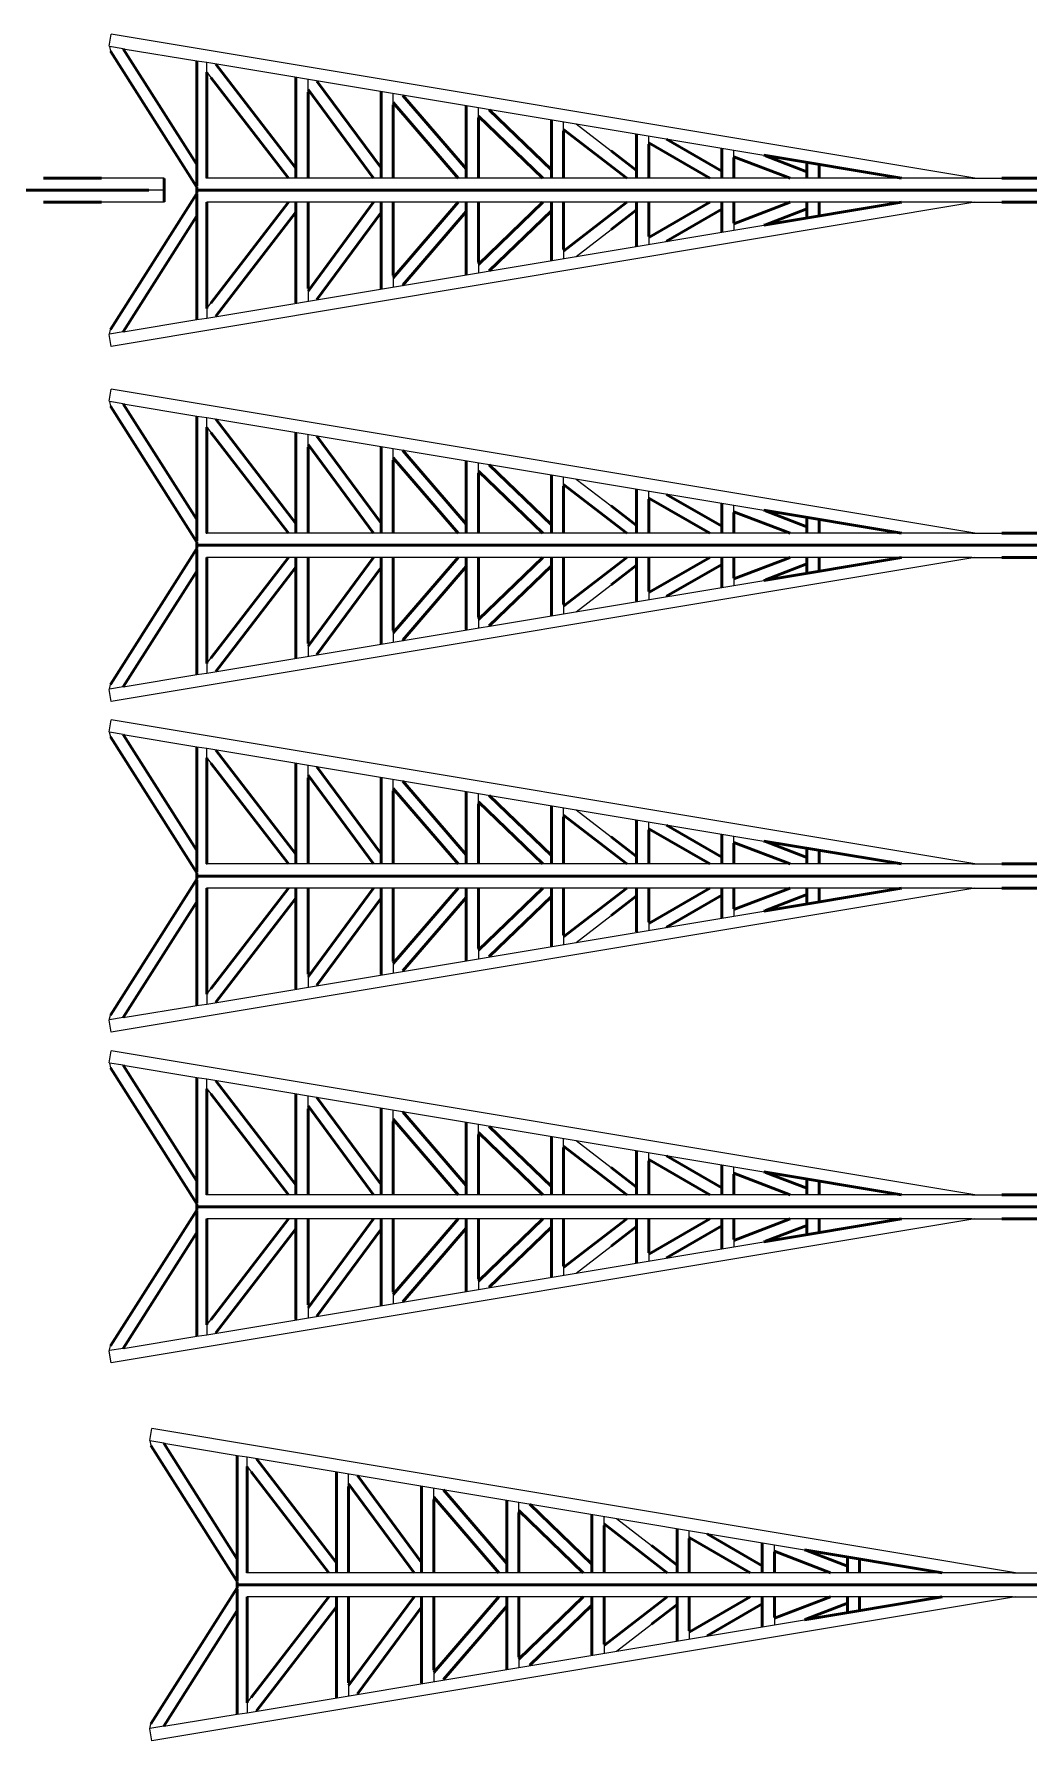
# Model space of a CAD drawing. Header units: centimetres. Extents: x 101 to 201, y 97 to 167.
# Drawn here: x 134.99 to 140.64, y 105.03 to 114.72 of the extents above; entities that cross this region are included whole.
import ezdxf

# ---------------------------------------------------------------- set-up
doc = ezdxf.new("R2010")
doc.units = ezdxf.units.CM
doc.layers.add('corte', color=1, linetype='Continuous')
doc.layers.add('grabado', color=5, linetype='Continuous')

msp = doc.modelspace()

# ---------------------------------------------------------------- linework, layer by layer
at = {"layer": 'corte'}
for p, q in [((135.4176, 114.6493), (135.4289, 114.7169)), ((140.3332, 113.8995), (135.4289, 114.7169)), ((135.4181, 114.6473), (135.4181, 114.6472)), ((135.4181, 114.6472), (135.4243, 114.6207)), ((135.73, 113.8995), (135.3728, 113.8995)), ((135.73, 113.831), (135.642, 113.831)), ((135.73, 113.8967), (135.73, 113.8995)), ((135.73, 113.8338), (135.73, 113.8282)), ((135.9141, 113.8489), (135.9141, 113.8541)), ((137.3995, 113.8995), (137.3881, 113.8995)), ((137.5134, 113.8995), (137.5106, 113.8995)), ((140.3161, 113.8995), (140.4855, 113.8995)), ((135.73, 113.7624), (135.3728, 113.7624)), ((140.3332, 113.7624), (135.4289, 112.945)), ((135.73, 113.7652), (135.73, 113.7624)), ((135.9141, 113.813), (135.9141, 113.8078)), ((137.3995, 113.7624), (137.3881, 113.7624)), ((137.5134, 113.7624), (137.5106, 113.7624)), ((140.3161, 113.7624), (140.4855, 113.7624)), ((135.4181, 113.0147), (135.4243, 113.0412)), ((135.4289, 112.945), (135.4176, 113.0127)), ((135.4181, 113.0146), (135.4181, 113.0147)), ((135.4176, 112.634), (135.4289, 112.7016)), ((140.3332, 111.8842), (135.4289, 112.7016)), ((135.4181, 112.632), (135.4181, 112.6319)), ((135.4181, 112.6319), (135.4243, 112.6054)), ((137.3995, 111.8842), (137.3881, 111.8842)), ((137.5134, 111.8842), (137.5106, 111.8842)), ((140.3161, 111.8842), (140.4855, 111.8842)), ((135.9141, 111.8336), (135.9141, 111.8388)), ((135.9141, 111.7977), (135.9141, 111.7925)), ((140.3332, 111.7471), (135.4289, 110.9297)), ((137.3995, 111.7471), (137.3881, 111.7471)), ((137.5134, 111.7471), (137.5106, 111.7471)), ((140.3161, 111.7471), (140.4855, 111.7471)), ((135.4181, 110.9994), (135.4243, 111.0259)), ((135.4289, 110.9297), (135.4176, 110.9974)), ((135.4181, 110.9993), (135.4181, 110.9994)), ((135.4176, 110.7569), (135.4289, 110.8245)), ((140.3332, 110.0072), (135.4289, 110.8245)), ((135.4176, 110.7569), (135.4243, 110.7284)), ((135.4181, 110.7549), (135.4181, 110.7549)), ((135.9141, 109.9565), (135.9141, 109.9618)), ((137.3995, 110.0072), (137.3881, 110.0072)), ((137.5134, 110.0072), (137.5106, 110.0072)), ((140.3161, 110.0072), (140.4855, 110.0072)), ((140.3332, 109.87), (135.4289, 109.0526)), ((135.9141, 109.9206), (135.9141, 109.9154)), ((137.3995, 109.87), (137.3881, 109.87)), ((137.5134, 109.87), (137.5106, 109.87)), ((140.3161, 109.87), (140.4855, 109.87)), ((135.4176, 109.1203), (135.4243, 109.1488)), ((135.4289, 109.0526), (135.4176, 109.1203)), ((135.4181, 109.1223), (135.4181, 109.1223)), ((135.4176, 108.8796), (135.4289, 108.9473)), ((135.4181, 108.8777), (135.4181, 108.8776)), ((135.4181, 108.8776), (135.4243, 108.8511)), ((140.3332, 108.1299), (135.4289, 108.9473)), ((137.3995, 108.1299), (137.3881, 108.1299)), ((137.5134, 108.1299), (137.5106, 108.1299)), ((140.3161, 108.1299), (140.4855, 108.1299)), ((135.9141, 108.0793), (135.9141, 108.0845)), ((135.9141, 108.0434), (135.9141, 108.0382)), ((140.3332, 107.9928), (135.4289, 107.1754)), ((137.3995, 107.9928), (137.3881, 107.9928)), ((137.5134, 107.9928), (137.5106, 107.9928)), ((140.3161, 107.9928), (140.4855, 107.9928)), ((135.4176, 107.243), (135.4243, 107.2716)), ((135.4289, 107.1754), (135.4176, 107.243)), ((135.4181, 107.245), (135.4181, 107.2451)), ((135.6476, 106.7348), (135.6589, 106.8025)), ((140.5632, 105.9851), (135.6589, 106.8025)), ((135.6476, 106.7348), (135.6543, 106.7063)), ((135.6481, 106.7328), (135.6481, 106.7328)), ((137.6295, 105.9851), (137.6181, 105.9851)), ((137.7434, 105.9851), (137.7406, 105.9851)), ((140.5461, 105.9851), (140.7155, 105.9851)), ((136.1441, 105.9345), (136.1441, 105.9397)), ((136.1441, 105.8986), (136.1441, 105.8933)), ((140.5632, 105.8479), (135.6589, 105.0306)), ((137.6295, 105.8479), (137.6181, 105.8479)), ((137.7434, 105.8479), (137.7406, 105.8479)), ((140.5461, 105.8479), (140.7155, 105.8479)), ((135.6476, 105.0982), (135.6543, 105.1267)), ((135.6589, 105.0306), (135.6476, 105.0982)), ((135.6481, 105.1002), (135.6481, 105.1002))]:
    msp.add_line(p, q, dxfattribs=at)
at = {"layer": 'corte', "lineweight": 50}
for p, q in [((135.4243, 114.6207), (135.9141, 113.8489)), ((129.4502, 113.831), (135.642, 113.831)), ((135.0443, 113.8995), (135.3728, 113.8995)), ((135.73, 113.7652), (135.73, 113.8967)), ((135.9141, 113.8489), (135.9141, 113.813)), ((135.9141, 113.831), (141.0833, 113.831)), ((140.4855, 113.8995), (140.814, 113.8995)), ((135.0443, 113.7624), (135.3728, 113.7624)), ((135.4243, 113.0412), (135.9141, 113.813)), ((140.4855, 113.7624), (140.814, 113.7624)), ((135.4243, 112.6054), (135.9141, 111.8336)), ((140.4855, 111.8842), (140.814, 111.8842)), ((135.4243, 111.0259), (135.9141, 111.7977)), ((135.9141, 111.8336), (135.9141, 111.7977)), ((135.9141, 111.8157), (141.0833, 111.8157)), ((140.4855, 111.7471), (140.814, 111.7471)), ((135.4243, 110.7284), (135.9141, 109.9565)), ((135.9141, 109.9565), (135.9141, 109.9206)), ((140.4855, 110.0072), (140.814, 110.0072)), ((135.4243, 109.1488), (135.9141, 109.9206)), ((135.9141, 109.9386), (141.0833, 109.9386)), ((140.4855, 109.87), (140.814, 109.87)), ((135.4243, 108.8511), (135.9141, 108.0793)), ((140.4855, 108.1299), (140.814, 108.1299)), ((135.4243, 107.2716), (135.9141, 108.0434)), ((135.9141, 108.0793), (135.9141, 108.0434)), ((135.9141, 108.0613), (141.0833, 108.0613)), ((140.4855, 107.9928), (140.814, 107.9928)), ((135.6543, 106.7063), (136.1441, 105.9345)), ((135.6543, 105.1267), (136.1441, 105.8986)), ((136.1441, 105.9345), (136.1441, 105.8986)), ((136.1441, 105.9165), (141.3132, 105.9165))]:
    msp.add_line(p, q, dxfattribs=at)
at = {"layer": 'grabado'}
for p, q in [((135.497, 114.6341), (135.4181, 114.6472)), ((135.497, 114.6341), (135.9142, 114.5646)), ((135.9141, 114.5646), (135.9712, 114.557)), ((135.9712, 114.5013), (135.9712, 114.557)), ((135.9712, 114.557), (139.1343, 114.0298)), ((135.9712, 114.5013), (135.9941, 114.4716)), ((136.0213, 114.5487), (136.023, 114.5465)), ((136.4777, 114.4707), (136.4777, 114.4726)), ((136.5463, 114.388), (136.5463, 114.4612)), ((136.5949, 114.4531), (136.5965, 114.4509)), ((136.9612, 114.3901), (136.9612, 114.392)), ((137.0298, 114.3149), (137.0298, 114.3806)), ((137.0827, 114.3718), (137.0846, 114.3695)), ((137.4448, 114.3095), (137.4448, 114.3114)), ((137.5134, 114.2413), (137.5134, 114.3)), ((137.5731, 114.29), (137.5755, 114.2877)), ((137.9284, 114.2289), (137.9284, 114.2308)), ((137.997, 114.1673), (137.997, 114.2194)), ((138.0686, 114.2074), (138.267, 114.0546)), ((138.412, 114.1483), (138.412, 114.1502)), ((138.4805, 114.0926), (138.4805, 114.1388)), ((138.5771, 114.1227), (138.5817, 114.12)), ((138.8955, 114.0677), (138.8955, 114.0696)), ((138.9641, 114.0171), (138.9641, 114.0582)), ((139.1343, 114.0298), (139.1431, 114.0265)), ((135.9712, 113.8967), (135.9712, 113.8995)), ((137.3881, 113.8995), (135.9712, 113.8995)), ((140.3161, 113.8995), (137.3995, 113.8995)), ((135.9712, 113.7652), (135.9712, 113.7624)), ((137.3881, 113.7624), (135.9712, 113.7624)), ((140.3161, 113.7624), (137.3995, 113.7624)), ((135.9712, 113.1049), (139.1343, 113.6321)), ((138.9641, 113.6448), (138.9641, 113.6037)), ((139.1343, 113.6321), (139.1431, 113.6355)), ((138.0686, 113.4545), (138.267, 113.6074)), ((138.4805, 113.5693), (138.4805, 113.5231)), ((138.5771, 113.5392), (138.5817, 113.5419)), ((138.8955, 113.5942), (138.8955, 113.5923)), ((137.9284, 113.433), (137.9284, 113.4311)), ((137.997, 113.4947), (137.997, 113.4426)), ((138.412, 113.5136), (138.412, 113.5117)), ((137.0298, 113.3471), (137.0298, 113.2814)), ((137.4448, 113.3524), (137.4448, 113.3505)), ((137.5134, 113.4206), (137.5134, 113.362)), ((137.5731, 113.3719), (137.5755, 113.3742)), ((136.5463, 113.2739), (136.5463, 113.2008)), ((136.9612, 113.2718), (136.9612, 113.2699)), ((137.0827, 113.2902), (137.0846, 113.2924)), ((135.9712, 113.1606), (135.9941, 113.1903)), ((135.9712, 113.1606), (135.9712, 113.1049)), ((136.4777, 113.1912), (136.4777, 113.1893)), ((136.5949, 113.2089), (136.5965, 113.211)), ((135.497, 113.0278), (135.9142, 113.0973)), ((135.9141, 113.0973), (135.9712, 113.1049)), ((136.0213, 113.1133), (136.023, 113.1155)), ((135.497, 113.0278), (135.4181, 113.0147)), ((135.497, 112.6188), (135.4181, 112.6319)), ((135.497, 112.6188), (135.9142, 112.5493)), ((135.9141, 112.5493), (135.9712, 112.5417)), ((135.9712, 112.486), (135.9712, 112.5417)), ((135.9712, 112.5417), (139.1343, 112.0145)), ((135.9712, 112.486), (135.9941, 112.4563)), ((136.0213, 112.5334), (136.023, 112.5312)), ((136.4777, 112.4554), (136.4777, 112.4573)), ((136.5463, 112.3727), (136.5463, 112.4459)), ((136.5949, 112.4378), (136.5965, 112.4356)), ((136.9612, 112.3748), (136.9612, 112.3767)), ((137.0298, 112.2996), (137.0298, 112.3653)), ((137.0827, 112.3565), (137.0846, 112.3542)), ((137.4448, 112.2942), (137.4448, 112.2961)), ((137.5134, 112.226), (137.5134, 112.2847)), ((137.5731, 112.2747), (137.5755, 112.2724)), ((137.9284, 112.2136), (137.9284, 112.2155)), ((137.997, 112.152), (137.997, 112.2041)), ((138.0686, 112.1921), (138.267, 112.0393)), ((138.412, 112.133), (138.412, 112.1349)), ((138.4805, 112.0773), (138.4805, 112.1235)), ((138.5771, 112.1074), (138.5817, 112.1047)), ((138.8955, 112.0524), (138.8955, 112.0543)), ((138.9641, 112.0018), (138.9641, 112.0429)), ((139.1343, 112.0145), (139.1431, 112.0112)), ((135.9712, 111.8814), (135.9712, 111.8842)), ((137.3881, 111.8842), (135.9712, 111.8842)), ((140.3161, 111.8842), (137.3995, 111.8842)), ((135.9712, 111.7499), (135.9712, 111.7471)), ((137.3881, 111.7471), (135.9712, 111.7471)), ((140.3161, 111.7471), (137.3995, 111.7471)), ((135.9712, 111.0896), (139.1343, 111.6168)), ((138.0686, 111.4392), (138.267, 111.5921)), ((138.9641, 111.6295), (138.9641, 111.5884)), ((139.1343, 111.6168), (139.1431, 111.6202)), ((138.412, 111.4983), (138.412, 111.4964)), ((138.4805, 111.554), (138.4805, 111.5078)), ((138.5771, 111.5239), (138.5817, 111.5266)), ((138.8955, 111.5789), (138.8955, 111.577)), ((137.5134, 111.4053), (137.5134, 111.3467)), ((137.9284, 111.4177), (137.9284, 111.4158)), ((137.997, 111.4794), (137.997, 111.4273)), ((137.0298, 111.3318), (137.0298, 111.2661)), ((137.4448, 111.3371), (137.4448, 111.3352)), ((137.5731, 111.3566), (137.5755, 111.3589)), ((136.5463, 111.2586), (136.5463, 111.1855)), ((136.9612, 111.2565), (136.9612, 111.2546)), ((137.0827, 111.2749), (137.0846, 111.2771)), ((135.9712, 111.1453), (135.9941, 111.175)), ((135.9712, 111.1453), (135.9712, 111.0896)), ((136.4777, 111.1759), (136.4777, 111.174)), ((136.5949, 111.1936), (136.5965, 111.1957)), ((135.497, 111.0125), (135.4181, 110.9994)), ((135.497, 111.0125), (135.9142, 111.082)), ((135.9141, 111.082), (135.9712, 111.0896)), ((136.0213, 111.098), (136.023, 111.1002)), ((135.497, 110.7418), (135.4181, 110.7549)), ((135.497, 110.7418), (135.9142, 110.6722)), ((135.9141, 110.6723), (135.9712, 110.6646)), ((135.9712, 110.609), (135.9712, 110.6646)), ((135.9712, 110.6646), (139.1343, 110.1375)), ((136.0213, 110.6563), (136.023, 110.6541)), ((135.9712, 110.609), (135.9941, 110.5793)), ((136.4777, 110.5783), (136.4777, 110.5802)), ((136.5463, 110.4956), (136.5463, 110.5688)), ((136.5949, 110.5607), (136.5965, 110.5585)), ((136.9612, 110.4977), (136.9612, 110.4996)), ((137.0298, 110.4225), (137.0298, 110.4882)), ((137.0827, 110.4794), (137.0846, 110.4772)), ((137.4448, 110.4171), (137.4448, 110.419)), ((137.5134, 110.3489), (137.5134, 110.4076)), ((137.5731, 110.3977), (137.5755, 110.3954)), ((137.9284, 110.3365), (137.9284, 110.3384)), ((137.997, 110.2749), (137.997, 110.327)), ((138.0686, 110.3151), (138.267, 110.1622)), ((138.412, 110.2559), (138.412, 110.2578)), ((138.4805, 110.2003), (138.4805, 110.2464)), ((138.5771, 110.2303), (138.5817, 110.2276)), ((138.8955, 110.1753), (138.8955, 110.1773)), ((138.9641, 110.1247), (138.9641, 110.1658)), ((139.1343, 110.1375), (139.1431, 110.1341)), ((135.9712, 110.0044), (135.9712, 110.0072)), ((137.3881, 110.0072), (135.9712, 110.0072)), ((140.3161, 110.0072), (137.3995, 110.0072)), ((135.9712, 109.8728), (135.9712, 109.87)), ((137.3881, 109.87), (135.9712, 109.87)), ((140.3161, 109.87), (137.3995, 109.87)), ((138.9641, 109.7524), (138.9641, 109.7114)), ((135.9712, 109.2125), (139.1343, 109.7397)), ((138.0686, 109.5621), (138.267, 109.715)), ((138.4805, 109.6769), (138.4805, 109.6308)), ((138.8955, 109.7018), (138.8955, 109.6999)), ((139.1343, 109.7397), (139.1431, 109.7431)), ((137.997, 109.6023), (137.997, 109.5502)), ((138.412, 109.6212), (138.412, 109.6193)), ((138.5771, 109.6469), (138.5817, 109.6495)), ((137.4448, 109.4601), (137.4448, 109.4581)), ((137.5134, 109.5282), (137.5134, 109.4696)), ((137.5731, 109.4795), (137.5755, 109.4818)), ((137.9284, 109.5407), (137.9284, 109.5387)), ((136.5463, 109.3815), (136.5463, 109.3084)), ((136.9612, 109.3795), (136.9612, 109.3776)), ((137.0298, 109.4547), (137.0298, 109.389)), ((137.0827, 109.3978), (137.0846, 109.4)), ((135.9712, 109.2682), (135.9941, 109.2979)), ((135.9712, 109.2682), (135.9712, 109.2126)), ((136.4777, 109.2989), (136.4777, 109.297)), ((136.5949, 109.3165), (136.5965, 109.3187)), ((135.497, 109.1354), (135.9142, 109.2049)), ((135.9141, 109.2049), (135.9712, 109.2125)), ((136.0213, 109.2209), (136.023, 109.2231)), ((135.497, 109.1354), (135.4181, 109.1223)), ((135.497, 108.8645), (135.4181, 108.8776)), ((135.497, 108.8645), (135.9142, 108.795)), ((135.9141, 108.795), (135.9712, 108.7874)), ((135.9712, 108.7317), (135.9712, 108.7874)), ((135.9712, 108.7874), (139.1343, 108.2602)), ((136.0213, 108.779), (136.023, 108.7768)), ((135.9712, 108.7317), (135.9941, 108.702)), ((136.4777, 108.7011), (136.4777, 108.703)), ((136.5463, 108.6184), (136.5463, 108.6915)), ((136.5949, 108.6834), (136.5965, 108.6813)), ((136.9612, 108.6205), (136.9612, 108.6224)), ((137.0298, 108.5452), (137.0298, 108.6109)), ((137.0827, 108.6021), (137.0846, 108.5999)), ((137.4448, 108.5399), (137.4448, 108.5418)), ((137.5134, 108.4717), (137.5134, 108.5304)), ((137.5731, 108.5204), (137.5755, 108.5181)), ((137.9284, 108.4593), (137.9284, 108.4612)), ((137.997, 108.3977), (137.997, 108.4498)), ((138.0686, 108.4378), (138.267, 108.2849)), ((138.412, 108.3787), (138.412, 108.3806)), ((138.4805, 108.323), (138.4805, 108.3692)), ((138.5771, 108.3531), (138.5817, 108.3504)), ((138.8955, 108.2981), (138.8955, 108.3)), ((138.9641, 108.2475), (138.9641, 108.2886)), ((139.1343, 108.2602), (139.1431, 108.2568)), ((135.9712, 108.1271), (135.9712, 108.1299)), ((137.3881, 108.1299), (135.9712, 108.1299)), ((140.3161, 108.1299), (137.3995, 108.1299)), ((135.9712, 107.9956), (135.9712, 107.9928)), ((137.3881, 107.9928), (135.9712, 107.9928)), ((140.3161, 107.9928), (137.3995, 107.9928)), ((135.9712, 107.3353), (139.1343, 107.8625)), ((138.0686, 107.6849), (138.267, 107.8377)), ((138.8955, 107.8246), (138.8955, 107.8227)), ((138.9641, 107.8752), (138.9641, 107.8341)), ((139.1343, 107.8625), (139.1431, 107.8658)), ((137.997, 107.725), (137.997, 107.6729)), ((138.412, 107.744), (138.412, 107.7421)), ((138.4805, 107.7997), (138.4805, 107.7535)), ((138.5771, 107.7696), (138.5817, 107.7723)), ((137.5134, 107.651), (137.5134, 107.5923)), ((137.9284, 107.6634), (137.9284, 107.6615)), ((137.0298, 107.5775), (137.0298, 107.5117)), ((137.0827, 107.5205), (137.0846, 107.5228)), ((137.4448, 107.5828), (137.4448, 107.5809)), ((137.5731, 107.6023), (137.5755, 107.6046)), ((136.5463, 107.5043), (136.5463, 107.4311)), ((136.5949, 107.4392), (136.5965, 107.4414)), ((136.9612, 107.5022), (136.9612, 107.5003)), ((135.497, 107.2582), (135.9142, 107.3277)), ((135.9141, 107.3277), (135.9712, 107.3353)), ((135.9712, 107.391), (135.9941, 107.4207)), ((135.9712, 107.391), (135.9712, 107.3353)), ((136.0213, 107.3436), (136.023, 107.3458)), ((136.4777, 107.4216), (136.4777, 107.4197)), ((135.497, 107.2582), (135.4181, 107.2451)), ((135.727, 106.7197), (135.6481, 106.7328)), ((135.727, 106.7197), (136.1442, 106.6502)), ((136.1441, 106.6502), (136.2012, 106.6426)), ((136.2012, 106.6426), (139.3643, 106.1154)), ((136.2012, 106.5869), (136.2012, 106.6425)), ((136.2012, 106.5869), (136.2241, 106.5572)), ((136.2513, 106.6342), (136.253, 106.632)), ((136.7077, 106.5562), (136.7077, 106.5581)), ((136.7762, 106.4736), (136.7762, 106.5467)), ((136.8249, 106.5386), (136.8265, 106.5364)), ((137.1912, 106.4756), (137.1912, 106.4776)), ((137.2598, 106.4004), (137.2598, 106.4661)), ((137.3127, 106.4573), (137.3146, 106.4551)), ((137.6748, 106.3951), (137.6748, 106.397)), ((137.7434, 106.3269), (137.7434, 106.3855)), ((137.8031, 106.3756), (137.8055, 106.3733)), ((138.1584, 106.3145), (138.1584, 106.3164)), ((138.227, 106.2528), (138.227, 106.3049)), ((138.2986, 106.293), (138.497, 106.1401)), ((138.642, 106.2339), (138.642, 106.2358)), ((138.7105, 106.1782), (138.7105, 106.2243)), ((138.8071, 106.2082), (138.8117, 106.2056)), ((139.1255, 106.1533), (139.1255, 106.1552)), ((139.1941, 106.1027), (139.1941, 106.1437)), ((139.3643, 106.1154), (139.3731, 106.112)), ((136.2012, 105.9823), (136.2012, 105.9851)), ((137.6181, 105.9851), (136.2012, 105.9851)), ((140.5461, 105.9851), (137.6295, 105.9851)), ((136.2012, 105.8507), (136.2012, 105.8479)), ((137.6181, 105.8479), (136.2012, 105.8479)), ((140.5461, 105.8479), (137.6295, 105.8479)), ((136.2012, 105.1905), (139.3643, 105.7176)), ((138.2986, 105.54), (138.497, 105.6929)), ((139.1255, 105.6798), (139.1255, 105.6778)), ((139.1941, 105.7304), (139.1941, 105.6893)), ((139.3643, 105.7176), (139.3731, 105.721)), ((138.642, 105.5992), (138.642, 105.5973)), ((138.7105, 105.6548), (138.7105, 105.6087)), ((138.8071, 105.6248), (138.8117, 105.6275)), ((137.7434, 105.5062), (137.7434, 105.4475)), ((138.1584, 105.5186), (138.1584, 105.5167)), ((138.227, 105.5802), (138.227, 105.5281)), ((137.2598, 105.4326), (137.2598, 105.3669)), ((137.6748, 105.438), (137.6748, 105.4361)), ((137.8031, 105.4574), (137.8055, 105.4597)), ((136.7762, 105.3595), (136.7762, 105.2863)), ((136.8249, 105.2944), (136.8265, 105.2966)), ((137.1912, 105.3574), (137.1912, 105.3555)), ((137.3127, 105.3757), (137.3146, 105.3779)), ((136.2012, 105.2461), (136.2241, 105.2758)), ((136.2012, 105.2461), (136.2012, 105.1905)), ((136.2513, 105.1988), (136.253, 105.201)), ((136.7077, 105.2768), (136.7077, 105.2749)), ((135.727, 105.1133), (135.6481, 105.1002)), ((135.727, 105.1133), (136.1442, 105.1829)), ((136.1441, 105.1828), (136.2012, 105.1905))]:
    msp.add_line(p, q, dxfattribs=at)
at = {"layer": 'grabado', "lineweight": 50}
for p, q in [((135.497, 114.6341), (135.9141, 113.9769)), ((135.9141, 113.8541), (135.9141, 114.5646)), ((135.9712, 113.8995), (135.9712, 114.5013)), ((136.023, 114.5465), (136.4777, 113.9558)), ((135.9941, 114.4716), (136.4344, 113.8995)), ((136.4777, 114.4707), (136.4777, 113.8995)), ((136.5463, 114.4035), (136.9186, 113.8995)), ((136.5965, 114.4509), (136.9612, 113.9572)), ((136.5463, 113.8995), (136.5463, 114.388)), ((136.9612, 114.3901), (136.9612, 113.8995)), ((137.0298, 114.3281), (137.3995, 113.8995)), ((137.0298, 113.8995), (137.0298, 114.3149)), ((137.0846, 114.3695), (137.4448, 113.952)), ((137.4448, 114.3095), (137.4448, 113.8995)), ((137.5134, 114.2523), (137.879, 113.8995)), ((137.5134, 113.8995), (137.5134, 114.2413)), ((137.5755, 114.2877), (137.9284, 113.9472)), ((137.9284, 114.2289), (137.9284, 113.8995)), ((137.997, 114.1761), (138.3558, 113.8995)), ((137.997, 113.8995), (137.997, 114.1673)), ((138.412, 114.1483), (138.412, 113.8995)), ((138.5817, 114.12), (138.8955, 113.9391)), ((138.267, 114.0546), (138.412, 113.9428)), ((138.4805, 114.0992), (138.8269, 113.8995)), ((138.4805, 113.8995), (138.4805, 114.0926)), ((138.8955, 114.0677), (138.8955, 113.8995)), ((138.9641, 114.0215), (139.2831, 113.8995)), ((138.9641, 113.8995), (138.9641, 114.0171)), ((139.1343, 114.0298), (139.9161, 113.8995)), ((139.1431, 114.0265), (139.3791, 113.9362)), ((139.3791, 113.989), (139.3791, 113.8995)), ((139.4477, 113.8995), (139.4477, 113.9776)), ((135.9141, 113.8078), (135.9141, 113.0973)), ((135.9712, 113.7624), (135.9712, 113.1606)), ((135.9941, 113.1903), (136.4344, 113.7624)), ((136.4777, 113.7624), (136.4777, 113.1912)), ((136.5463, 113.7624), (136.5463, 113.2739)), ((136.5463, 113.2585), (136.9186, 113.7624)), ((136.9612, 113.7624), (136.9612, 113.2718)), ((137.0298, 113.7624), (137.0298, 113.3471)), ((137.0298, 113.3338), (137.3995, 113.7624)), ((137.4448, 113.7624), (137.4448, 113.3524)), ((137.5134, 113.7624), (137.5134, 113.4206)), ((137.5134, 113.4096), (137.879, 113.7624)), ((137.9284, 113.7624), (137.9284, 113.433)), ((137.997, 113.7624), (137.997, 113.4947)), ((137.997, 113.4858), (138.3558, 113.7624)), ((138.267, 113.6074), (138.412, 113.7191)), ((138.412, 113.7624), (138.412, 113.5136)), ((138.4805, 113.5627), (138.8269, 113.7624)), ((138.4805, 113.7624), (138.4805, 113.5693)), ((138.5817, 113.5419), (138.8955, 113.7228)), ((138.8955, 113.7624), (138.8955, 113.5942)), ((138.9641, 113.7624), (138.9641, 113.6448)), ((138.9641, 113.6404), (139.2831, 113.7624)), ((139.1343, 113.6321), (139.9161, 113.7624)), ((139.1431, 113.6355), (139.3791, 113.7257)), ((139.3791, 113.7624), (139.3791, 113.6729)), ((139.4477, 113.7624), (139.4477, 113.6843)), ((135.497, 113.0278), (135.9141, 113.685)), ((136.023, 113.1155), (136.4777, 113.7062)), ((136.5965, 113.211), (136.9612, 113.7047)), ((137.0846, 113.2924), (137.4448, 113.7099)), ((137.5755, 113.3742), (137.9284, 113.7148)), ((135.497, 112.6188), (135.9141, 111.9616)), ((135.9141, 111.8388), (135.9141, 112.5493)), ((135.9712, 111.8842), (135.9712, 112.486)), ((136.023, 112.5312), (136.4777, 111.9405)), ((135.9941, 112.4563), (136.4344, 111.8842)), ((136.4777, 112.4554), (136.4777, 111.8842)), ((136.5463, 112.3882), (136.9186, 111.8842)), ((136.5463, 111.8842), (136.5463, 112.3727)), ((136.5965, 112.4356), (136.9612, 111.9419)), ((136.9612, 112.3748), (136.9612, 111.8842)), ((137.0298, 112.3128), (137.3995, 111.8842)), ((137.0298, 111.8842), (137.0298, 112.2996)), ((137.0846, 112.3542), (137.4448, 111.9367)), ((137.4448, 112.2942), (137.4448, 111.8842)), ((137.5755, 112.2724), (137.9284, 111.9319)), ((137.5134, 112.237), (137.879, 111.8842)), ((137.5134, 111.8842), (137.5134, 112.226)), ((137.9284, 112.2136), (137.9284, 111.8842)), ((137.997, 112.1608), (138.3558, 111.8842)), ((137.997, 111.8842), (137.997, 112.152)), ((138.412, 112.133), (138.412, 111.8842)), ((138.4805, 112.0839), (138.8269, 111.8842)), ((138.4805, 111.8842), (138.4805, 112.0773)), ((138.5817, 112.1047), (138.8955, 111.9238)), ((138.267, 112.0393), (138.412, 111.9275)), ((138.8955, 112.0524), (138.8955, 111.8842)), ((138.9641, 112.0062), (139.2831, 111.8842)), ((138.9641, 111.8842), (138.9641, 112.0018)), ((139.1343, 112.0145), (139.9161, 111.8842)), ((139.1431, 112.0112), (139.3791, 111.9209)), ((139.3791, 111.9737), (139.3791, 111.8842)), ((139.4477, 111.8842), (139.4477, 111.9623)), ((135.9141, 111.7925), (135.9141, 111.082)), ((135.9712, 111.7471), (135.9712, 111.1453)), ((135.9941, 111.175), (136.4344, 111.7471)), ((136.023, 111.1002), (136.4777, 111.6909)), ((136.4777, 111.7471), (136.4777, 111.1759)), ((136.5463, 111.7471), (136.5463, 111.2586)), ((136.5463, 111.2432), (136.9186, 111.7471)), ((136.5965, 111.1957), (136.9612, 111.6894)), ((136.9612, 111.7471), (136.9612, 111.2565)), ((137.0298, 111.7471), (137.0298, 111.3318)), ((137.0298, 111.3185), (137.3995, 111.7471)), ((137.0846, 111.2771), (137.4448, 111.6946)), ((137.4448, 111.7471), (137.4448, 111.3371)), ((137.5134, 111.7471), (137.5134, 111.4053)), ((137.5134, 111.3943), (137.879, 111.7471)), ((137.5755, 111.3589), (137.9284, 111.6995)), ((137.9284, 111.7471), (137.9284, 111.4177)), ((137.997, 111.7471), (137.997, 111.4794)), ((137.997, 111.4705), (138.3558, 111.7471)), ((138.267, 111.5921), (138.412, 111.7038)), ((138.412, 111.7471), (138.412, 111.4983)), ((138.4805, 111.5474), (138.8269, 111.7471)), ((138.4805, 111.7471), (138.4805, 111.554)), ((138.5817, 111.5266), (138.8955, 111.7075)), ((138.8955, 111.7471), (138.8955, 111.5789)), ((138.9641, 111.7471), (138.9641, 111.6295)), ((138.9641, 111.6251), (139.2831, 111.7471)), ((139.1343, 111.6168), (139.9161, 111.7471)), ((139.1431, 111.6202), (139.3791, 111.7104)), ((139.3791, 111.7471), (139.3791, 111.6576)), ((139.4477, 111.7471), (139.4477, 111.669)), ((135.497, 111.0125), (135.9141, 111.6697)), ((135.497, 110.7418), (135.9141, 110.0845)), ((135.9141, 109.9618), (135.9141, 110.6723)), ((136.023, 110.6541), (136.4777, 110.0634)), ((135.9712, 110.0072), (135.9712, 110.609)), ((135.9941, 110.5793), (136.4344, 110.0072)), ((136.4777, 110.5783), (136.4777, 110.0072)), ((136.5965, 110.5585), (136.9612, 110.0649)), ((136.5463, 110.5111), (136.9186, 110.0072)), ((136.5463, 110.0072), (136.5463, 110.4956)), ((136.9612, 110.4977), (136.9612, 110.0072)), ((137.0298, 110.4357), (137.3995, 110.0072)), ((137.0846, 110.4772), (137.4448, 110.0597)), ((137.0298, 110.0072), (137.0298, 110.4225)), ((137.4448, 110.4171), (137.4448, 110.0072)), ((137.5134, 110.36), (137.879, 110.0072)), ((137.5134, 110.0072), (137.5134, 110.3489)), ((137.5755, 110.3954), (137.9284, 110.0548)), ((137.9284, 110.3365), (137.9284, 110.0072)), ((137.997, 110.2837), (138.3558, 110.0072)), ((137.997, 110.0072), (137.997, 110.2749)), ((138.412, 110.2559), (138.412, 110.0072)), ((138.267, 110.1622), (138.412, 110.0505)), ((138.4805, 110.2068), (138.8269, 110.0072)), ((138.4805, 110.0072), (138.4805, 110.2003)), ((138.5817, 110.2276), (138.8955, 110.0467)), ((138.8955, 110.1753), (138.8955, 110.0072)), ((139.1343, 110.1375), (139.9161, 110.0072)), ((139.1431, 110.1341), (139.3791, 110.0439)), ((138.9641, 110.1291), (139.2831, 110.0072)), ((138.9641, 110.0072), (138.9641, 110.1247)), ((139.3791, 110.0967), (139.3791, 110.0072)), ((139.4477, 110.0072), (139.4477, 110.0852)), ((135.9141, 109.9154), (135.9141, 109.2049)), ((135.9712, 109.87), (135.9712, 109.2682)), ((135.9941, 109.2979), (136.4344, 109.87)), ((136.4777, 109.87), (136.4777, 109.2989)), ((136.5463, 109.87), (136.5463, 109.3815)), ((136.5463, 109.3661), (136.9186, 109.87)), ((136.9612, 109.87), (136.9612, 109.3795)), ((137.0298, 109.87), (137.0298, 109.4547)), ((137.0298, 109.4415), (137.3995, 109.87)), ((137.4448, 109.87), (137.4448, 109.4601)), ((137.5134, 109.87), (137.5134, 109.5282)), ((137.5134, 109.5172), (137.879, 109.87)), ((137.9284, 109.87), (137.9284, 109.5407)), ((137.997, 109.87), (137.997, 109.6023)), ((137.997, 109.5935), (138.3558, 109.87)), ((138.412, 109.87), (138.412, 109.6212)), ((138.4805, 109.6703), (138.8269, 109.87)), ((138.4805, 109.87), (138.4805, 109.6769)), ((138.8955, 109.87), (138.8955, 109.7018)), ((138.9641, 109.87), (138.9641, 109.7524)), ((138.9641, 109.7481), (139.2831, 109.87)), ((139.1343, 109.7397), (139.9161, 109.87)), ((139.3791, 109.87), (139.3791, 109.7805)), ((139.4477, 109.87), (139.4477, 109.792)), ((135.497, 109.1354), (135.9141, 109.7927)), ((136.023, 109.2231), (136.4777, 109.8138)), ((136.5965, 109.3187), (136.9612, 109.8123)), ((137.0846, 109.4), (137.4448, 109.8175)), ((137.5755, 109.4818), (137.9284, 109.8224)), ((138.267, 109.715), (138.412, 109.8267)), ((138.5817, 109.6495), (138.8955, 109.8304)), ((139.1431, 109.7431), (139.3791, 109.8333)), ((135.497, 108.8645), (135.9141, 108.2073)), ((135.9141, 108.0845), (135.9141, 108.795)), ((135.9712, 108.1299), (135.9712, 108.7317)), ((135.9941, 108.702), (136.4344, 108.1299)), ((136.023, 108.7768), (136.4777, 108.1861)), ((136.4777, 108.7011), (136.4777, 108.1299)), ((136.5965, 108.6813), (136.9612, 108.1876)), ((136.5463, 108.6338), (136.9186, 108.1299)), ((136.5463, 108.1299), (136.5463, 108.6184)), ((136.9612, 108.6205), (136.9612, 108.1299)), ((137.0846, 108.5999), (137.4448, 108.1824)), ((137.0298, 108.5585), (137.3995, 108.1299)), ((137.0298, 108.1299), (137.0298, 108.5452)), ((137.4448, 108.5399), (137.4448, 108.1299)), ((137.5755, 108.5181), (137.9284, 108.1776)), ((137.5134, 108.4827), (137.879, 108.1299)), ((137.5134, 108.1299), (137.5134, 108.4717)), ((137.9284, 108.4593), (137.9284, 108.1299)), ((137.997, 108.4065), (138.3558, 108.1299)), ((137.997, 108.1299), (137.997, 108.3977)), ((138.412, 108.3787), (138.412, 108.1299)), ((138.4805, 108.3296), (138.8269, 108.1299)), ((138.4805, 108.1299), (138.4805, 108.323)), ((138.5817, 108.3504), (138.8955, 108.1695)), ((138.8955, 108.2981), (138.8955, 108.1299)), ((138.267, 108.2849), (138.412, 108.1732)), ((138.9641, 108.2519), (139.2831, 108.1299)), ((138.9641, 108.1299), (138.9641, 108.2475)), ((139.1343, 108.2602), (139.9161, 108.1299)), ((139.1431, 108.2568), (139.3791, 108.1666)), ((139.3791, 108.2194), (139.3791, 108.1299)), ((139.4477, 108.1299), (139.4477, 108.208)), ((135.9141, 108.0382), (135.9141, 107.3277)), ((135.497, 107.2582), (135.9141, 107.9154)), ((135.9712, 107.9928), (135.9712, 107.391)), ((135.9941, 107.4207), (136.4344, 107.9928)), ((136.023, 107.3458), (136.4777, 107.9366)), ((136.4777, 107.9928), (136.4777, 107.4216)), ((136.5463, 107.9928), (136.5463, 107.5043)), ((136.5463, 107.4888), (136.9186, 107.9928)), ((136.5965, 107.4414), (136.9612, 107.9351)), ((136.9612, 107.9928), (136.9612, 107.5022)), ((137.0298, 107.9928), (137.0298, 107.5775)), ((137.0298, 107.5642), (137.3995, 107.9928)), ((137.0846, 107.5228), (137.4448, 107.9403)), ((137.4448, 107.9928), (137.4448, 107.5828)), ((137.5134, 107.9928), (137.5134, 107.651)), ((137.5134, 107.64), (137.879, 107.9928)), ((137.5755, 107.6046), (137.9284, 107.9451)), ((137.9284, 107.9928), (137.9284, 107.6634)), ((137.997, 107.9928), (137.997, 107.725)), ((137.997, 107.7162), (138.3558, 107.9928)), ((138.267, 107.8377), (138.412, 107.9495)), ((138.412, 107.9928), (138.412, 107.744)), ((138.4805, 107.7931), (138.8269, 107.9928)), ((138.4805, 107.9928), (138.4805, 107.7997)), ((138.5817, 107.7723), (138.8955, 107.9532)), ((138.8955, 107.9928), (138.8955, 107.8246)), ((138.9641, 107.9928), (138.9641, 107.8752)), ((138.9641, 107.8708), (139.2831, 107.9928)), ((139.1343, 107.8625), (139.9161, 107.9928)), ((139.1431, 107.8658), (139.3791, 107.9561)), ((139.3791, 107.9928), (139.3791, 107.9033)), ((139.4477, 107.9928), (139.4477, 107.9147)), ((135.727, 106.7197), (136.1441, 106.0624)), ((136.1441, 105.9397), (136.1441, 106.6502)), ((136.2012, 105.9851), (136.2012, 106.5869)), ((136.2241, 106.5572), (136.6644, 105.9851)), ((136.253, 106.632), (136.7077, 106.0413)), ((136.7077, 106.5562), (136.7077, 105.9851)), ((136.7762, 106.489), (137.1486, 105.9851)), ((136.7762, 105.9851), (136.7762, 106.4736)), ((136.8265, 106.5364), (137.1912, 106.0428)), ((137.1912, 106.4756), (137.1912, 105.9851)), ((137.3146, 106.4551), (137.6748, 106.0376)), ((137.2598, 106.4136), (137.6295, 105.9851)), ((137.2598, 105.9851), (137.2598, 106.4004)), ((137.6748, 106.3951), (137.6748, 105.9851)), ((137.8055, 106.3733), (138.1584, 106.0327)), ((137.7434, 106.3379), (138.109, 105.9851)), ((137.7434, 105.9851), (137.7434, 106.3269)), ((138.1584, 106.3145), (138.1584, 105.9851)), ((138.227, 106.2616), (138.5858, 105.9851)), ((138.227, 105.9851), (138.227, 106.2528)), ((138.642, 106.2339), (138.642, 105.9851)), ((138.7105, 106.1848), (139.0569, 105.9851)), ((138.7105, 105.9851), (138.7105, 106.1782)), ((138.8117, 106.2056), (139.1255, 106.0247)), ((138.497, 106.1401), (138.642, 106.0284)), ((139.1255, 106.1533), (139.1255, 105.9851)), ((139.1941, 106.107), (139.5131, 105.9851)), ((139.1941, 105.9851), (139.1941, 106.1027)), ((139.3643, 106.1154), (140.1461, 105.9851)), ((139.3731, 106.112), (139.6091, 106.0218)), ((139.6091, 106.0746), (139.6091, 105.9851)), ((139.6777, 105.9851), (139.6777, 106.0631)), ((136.1441, 105.8933), (136.1441, 105.1828)), ((136.2012, 105.8479), (136.2012, 105.2461)), ((136.2241, 105.2758), (136.6644, 105.8479)), ((136.253, 105.201), (136.7077, 105.7917)), ((136.7077, 105.8479), (136.7077, 105.2768)), ((136.7762, 105.8479), (136.7762, 105.3595)), ((136.7762, 105.344), (137.1486, 105.8479)), ((136.8265, 105.2966), (137.1912, 105.7902)), ((137.1912, 105.8479), (137.1912, 105.3574)), ((137.2598, 105.8479), (137.2598, 105.4326)), ((137.2598, 105.4194), (137.6295, 105.8479)), ((137.3146, 105.3779), (137.6748, 105.7955)), ((137.6748, 105.8479), (137.6748, 105.438)), ((137.7434, 105.8479), (137.7434, 105.5062)), ((137.7434, 105.4951), (138.109, 105.8479)), ((137.8055, 105.4597), (138.1584, 105.8003)), ((138.1584, 105.8479), (138.1584, 105.5186)), ((138.227, 105.8479), (138.227, 105.5802)), ((138.227, 105.5714), (138.5858, 105.8479)), ((138.497, 105.6929), (138.642, 105.8047)), ((138.642, 105.8479), (138.642, 105.5992)), ((138.7105, 105.6483), (139.0569, 105.8479)), ((138.7105, 105.8479), (138.7105, 105.6548)), ((138.8117, 105.6275), (139.1255, 105.8084)), ((139.1255, 105.8479), (139.1255, 105.6798)), ((139.1941, 105.8479), (139.1941, 105.7304)), ((139.1941, 105.726), (139.5131, 105.8479)), ((139.3643, 105.7176), (140.1461, 105.8479)), ((139.3731, 105.721), (139.6091, 105.8112)), ((139.6091, 105.8479), (139.6091, 105.7584)), ((139.6777, 105.8479), (139.6777, 105.7699)), ((135.727, 105.1133), (136.1441, 105.7706))]:
    msp.add_line(p, q, dxfattribs=at)

doc.saveas('drawing.dxf')
